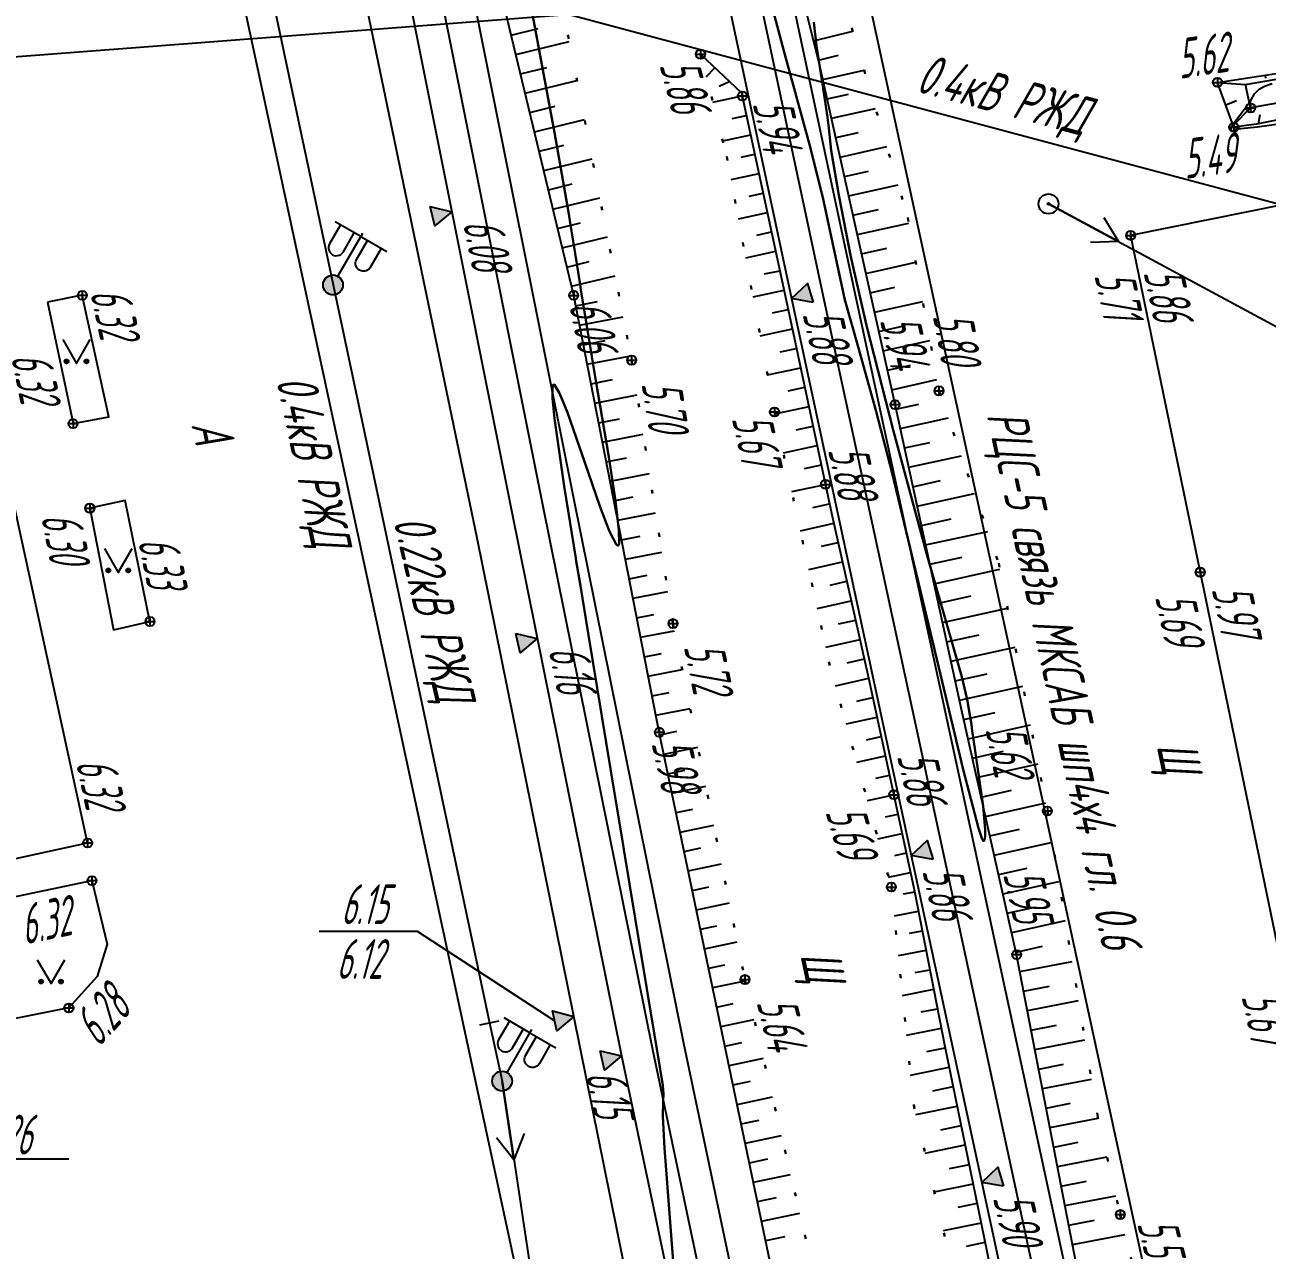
# Model space of a CAD drawing. Extents: x 1233805 to 1234355, y 654698 to 655114.
# Drawn here: x 1234099.55 to 1234130.81, y 654928.25 to 654959.08 of the extents above; entities that cross this region are included whole.
import ezdxf

# ---------------------------------------------------------------- set-up
doc = ezdxf.new("R2010")
doc.units = 0
doc.linetypes.add('ИИDot', pattern=[1, 0, -1])
for name, color, linetype, lineweight in [('ИИ_ГОРИЗОНТАЛИ_ОСН', 32, 'Continuous', 25), ('ИИ_ГОРИЗОНТАЛИ_УТОЛЩ', 32, 'Continuous', 30), ('ИИ_ДОРОГИ_АД', 7, 'Continuous', 25), ('ИИ_ДОРОГИ_ЖД', 7, 'Continuous', 25), ('ИИ_КАБЕЛЬ_СВЯЗИ', 212, 'Continuous', 25), ('ИИ_ЛЭП_НН', 250, 'Continuous', 25), ('ИИ_ОТКОС', 7, 'Continuous', 25), ('ИИ_ОТМЕТКИ', 7, 'Continuous', 25), ('ИИ_СООРУЖЕНИЕ', 7, 'Continuous', 25), ('ИИ_СТРОЕНИЕ', 7, 'Continuous', 25), ('ИИ_ТРУБОПРОВОДЫ', 7, 'Continuous', 25), ('ИИ_УГОДЬЯ', 7, 'Continuous', 25), ('ИИ_ЭЛЕКТРОКАБЕЛЬ_НН', 240, 'Continuous', 25)]:
    doc.layers.add(name, color=color, linetype=linetype, lineweight=lineweight)
doc.styles.add('VNIPISIMPLEXCUR', font='simplex.shx', dxfattribs={"width": 0.8, "oblique": 15})
doc.styles.add('ГОСТ 2.304 КУРСИВ', font='cs_gost2304.shx', dxfattribs={"oblique": 15})
doc.linetypes.add('ИИ051193', pattern='A,4,-2,[22,3dservice.shx,S=1,R=0,X=0,Y=0],8,[22,3dservice.shx,S=1,R=180,X=0,Y=0],-2,4', length=20)
doc.linetypes.add('ИИ05133', pattern='A,4,[4,3dservice.shx,S=0.7,R=0,X=0,Y=0],4,-2', length=10)
doc.linetypes.add('ИИ05155', pattern='A,0,[41,3dservice.shx,S=3,R=0,X=0,Y=0],-12', length=12)
doc.linetypes.add('ИИ052801П', pattern='A,2,[39,3dservice.shx,S=0.8,R=0,X=0,Y=0],2', length=4)

# ---------------------------------------------------------------- blocks, each defined once
blk = doc.blocks.new('ИИ05416')
at = {"linetype": 'Continuous', "lineweight": 25}
h = blk.add_hatch(color=0, dxfattribs=at)
edge = h.paths.add_edge_path()
edge.add_arc((-0.5, 0.1), 0.1, 0, 360)
h = blk.add_hatch(color=0, dxfattribs=at)
edge = h.paths.add_edge_path()
edge.add_arc((0.5, 0.1), 0.1, 0, 360)
at = {"color": 0, "linetype": 'Continuous', "lineweight": 25}
blk.add_lwpolyline([(-0.693, 1.2), (0, 0), (0.693, 1.2)], dxfattribs=at)
for centre in [(-0.5, 0.1), (0.5, 0.1)]:
    blk.add_circle(centre, 0.1, dxfattribs=at)
blk = doc.blocks.new('ИИ051144')
at = {"color": 0, "linetype": 'Continuous', "lineweight": 25, "flags": 128}
for points in [[(2.775, 0.707), (4, 0), (2.775, -0.707)], [(4, 0), (0, 0)]]:
    blk.add_lwpolyline(points, dxfattribs=at)
blk = doc.blocks.new('ИИ051171')
at = {"color": 0, "linetype": 'Continuous', "lineweight": 25, "flags": 128}
blk.add_lwpolyline([(0.707, -0.707), (-0.707, 0.707)], dxfattribs=at)
at = {"color": 0, "linetype": 'Continuous', "lineweight": 25}
blk.add_circle((0, 0), 1, dxfattribs=at)
at = {"color": 0, "linetype": 'Continuous', "style": 'VNIPISIMPLEXCUR', "oblique": 15, "width": 0.8}
for tag, p in [('NUMBER', (1.7, -1)), ('HATCH', (1.7, -4.4)), ('HEIGHT', (1.7, -7.8)), ('TOP1', (1.7, -11.2)), ('TOP2', (1.7, -14.6)), ('TOP3', (1.7, -18)), ('TOP4', (1.7, -21.4)), ('TOP5', (1.7, -24.8)), ('BOTTOM', (1.7, -28.2))]:
    blk.add_attdef(tag, p, '', height=2, dxfattribs=at)
blk = doc.blocks.new('ИИ051081')
at = {"linetype": 'Continuous', "lineweight": 25}
blk.add_hatch(color=0, dxfattribs=at).paths.add_polyline_path([(-0.05, 0, 1), (0.05, 0, 1)])
at = {"color": 0, "linetype": 'Continuous', "lineweight": 25}
for radius in [0.5, 0.05]:
    blk.add_circle((0, 0), radius, dxfattribs=at)
blk = doc.blocks.new('ИИ0511014')
at = {"linetype": 'Continuous'}
h = blk.add_hatch(color=0, dxfattribs=at)
edge = h.paths.add_edge_path()
edge.add_arc((0, 0), 0.5, 0, 360)
at = {"color": 0, "linetype": 'Continuous', "flags": 128}
for points in [[(0, 2.806), (-1.5, 2.806)], [(-1.184, 2.806), (-1.184, 1.706), (-1.174, 1.617), (-1.144, 1.532), (-1.096, 1.456), (-1.033, 1.393), (-0.957, 1.345), (-0.873, 1.316), (-0.784, 1.306), (-0.695, 1.316), (-0.61, 1.345), (-0.534, 1.393), (-0.471, 1.456), (-0.423, 1.532), (-0.394, 1.617), (-0.384, 1.706), (-0.384, 2.806)], [(0, 0.5), (0, 3)], [(0, 2.806), (1.5, 2.806)], [(1.184, 2.806), (1.184, 1.706), (1.174, 1.617), (1.144, 1.532), (1.096, 1.456), (1.033, 1.393), (0.957, 1.345), (0.873, 1.316), (0.784, 1.306), (0.695, 1.316), (0.61, 1.345), (0.534, 1.393), (0.471, 1.456), (0.423, 1.532), (0.394, 1.617), (0.384, 1.706), (0.384, 2.806)]]:
    blk.add_lwpolyline(points, dxfattribs=at)
at = {"color": 0, "linetype": 'Continuous'}
blk.add_circle((0, 0), 0.5, dxfattribs=at)
blk = doc.blocks.new('ИИ05116')
at = {"color": 0, "linetype": 'Continuous', "lineweight": 25, "flags": 128}
for points in [[(3, 0), (0, 0)], [(3, 0.5), (3, -0.5)]]:
    blk.add_lwpolyline(points, dxfattribs=at)
blk = doc.blocks.new('PICKET')
at = {"color": 0, "linetype": 'Continuous', "lineweight": 25}
for p, q in [((-0.23, 0), (0.23, 0)), ((0, 0.23), (0, -0.23))]:
    blk.add_line(p, q, dxfattribs=at)
blk.add_circle((0, 0), 0.23, dxfattribs=at)
at = {"color": 0, "linetype": 'Continuous', "style": 'VNIPISIMPLEXCUR', "oblique": 15, "width": 0.8}
blk.add_attdef('OTMETKA', (1.25, 0.3), '', height=2, dxfattribs=at)
at = {"color": 8, "linetype": 'Continuous', "style": 'VNIPISIMPLEXCUR', "oblique": 15, "width": 0.8, "flags": 1}
blk.add_attdef('NOMER', (1.25, -2.7), '', height=2, dxfattribs=at)
blk = doc.blocks.new('ИИ05025')
at = {"linetype": 'Continuous', "lineweight": 25}
blk.add_hatch(color=0, dxfattribs=at).paths.add_polyline_path([(0.5, 1), (0, 0), (-0.5, 1)])
at = {"color": 0, "linetype": 'Continuous', "lineweight": 25}
blk.add_lwpolyline([(0.5, 1), (0, 0), (-0.5, 1)], close=True, dxfattribs=at)
at = {"color": 0, "linetype": 'Continuous', "style": 'VNIPISIMPLEXCUR', "oblique": 15, "width": 0.8}
blk.add_attdef('HEIGHT', (1.2, 0), '', height=2, dxfattribs=at)
blk = doc.blocks.new('*U162')
at = {"color": 0, "linetype": 'ByBlock', "lineweight": -2}
for points in [[(0, 0), (3.457, -4.157)], [(3.457, -4.157), (8.402, -4.157)]]:
    blk.add_lwpolyline(points, dxfattribs=at)
blk = doc.blocks.new('ИИ05280')
at = {"linetype": 'Continuous'}
blk.add_hatch(color=0, dxfattribs=at).paths.add_polyline_path([(0.5, 1), (-0.531, 1), (0, 0)])
at = {"color": 0, "linetype": 'Continuous'}
blk.add_lwpolyline([(0, 0), (-0.531, 1), (0.5, 1), (0, 0)], dxfattribs=at)
at = {"color": 0, "linetype": 'Continuous', "style": 'VNIPISIMPLEXCUR', "oblique": 15, "width": 0.8}
for tag, p in [('TOP', (1.705, 4.427)), ('FOUNDATION', (1.705, 0.998))]:
    blk.add_attdef(tag, p, '', height=2, dxfattribs=at)
blk = doc.blocks.new('*U186')
at = {"color": 0, "linetype": 'ByBlock', "lineweight": -2}
for points in [[(-6.901, 4.501), (-11.845, 4.501)], [(0, 0), (-6.901, 4.501)]]:
    blk.add_lwpolyline(points, dxfattribs=at)

msp = doc.modelspace()

# ---------------------------------------------------------------- linework, layer by layer
at = {"layer": 'ИИ_ГОРИЗОНТАЛИ_ОСН', "elevation": 5.5, "flags": 128}
msp.add_lwpolyline([(1234131.173, 654956.59), (1234130.56, 654956.498), (1234130.152, 654956.459), (1234130.117, 654956.457), (1234130.007, 654956.432), (1234129.994, 654956.424), (1234129.931, 654956.405), (1234129.897, 654956.419), (1234129.91, 654956.493), (1234129.987, 654956.629), (1234130.254, 654956.983), (1234130.311, 654957.045), (1234130.384, 654957.145), (1234130.4, 654957.177), (1234130.491, 654957.338), (1234130.609, 654957.454), (1234130.743, 654957.53), (1234130.933, 654957.599)], dxfattribs=at)
at = {"layer": 'ИИ_ГОРИЗОНТАЛИ_УТОЛЩ', "elevation": 6, "flags": 128}
for points in [[(1234115.926, 654927.093), (1234115.648, 654930.817), (1234115.606, 654931.618), (1234115.61, 654931.994), (1234115.611, 654932.005), (1234115.619, 654932.183), (1234115.601, 654932.393), (1234115.469, 654933.211), (1234115.343, 654933.958), (1234114.619, 654938.334), (1234114.592, 654938.496), (1234114.403, 654939.643), (1234113.724, 654943.77), (1234113.528, 654944.959), (1234113.425, 654945.584), (1234113.413, 654945.658), (1234113.122, 654947.473), (1234112.88, 654949.17), (1234112.829, 654949.672), (1234112.824, 654949.955), (1234112.843, 654950.023), (1234112.878, 654950.022), (1234113.001, 654949.814), (1234113.2, 654949.32), (1234113.499, 654948.476), (1234113.64, 654948.065), (1234114.021, 654946.971), (1234114.264, 654946.334), (1234114.425, 654946.011), (1234114.474, 654945.97), (1234114.503, 654946.01), (1234114.499, 654946.367), (1234114.41, 654947.105), (1234114.241, 654948.21), (1234113.968, 654949.825), (1234113.952, 654949.919), (1234113.54, 654952.406), (1234113.518, 654952.548), (1234113.219, 654954.417), (1234112.878, 654956.372), (1234112.235, 654959.797)], [(1234118.35, 654959.52), (1234118.706, 654958.207), (1234118.763, 654957.999), (1234119.294, 654956.066), (1234119.632, 654954.735), (1234119.908, 654953.439), (1234120.186, 654952.162), (1234120.514, 654950.972), (1234120.968, 654949.347), (1234121.372, 654947.801), (1234122.592, 654942.734), (1234123.16, 654940.345), (1234123.543, 654938.863), (1234123.64, 654938.586), (1234123.671, 654938.543), (1234123.694, 654938.558), (1234123.715, 654938.658), (1234123.717, 654938.836), (1234123.666, 654939.416), (1234123.458, 654940.867), (1234123.39, 654941.312), (1234123.367, 654941.473), (1234123.263, 654942.107), (1234123.13, 654942.672), (1234122.844, 654943.673), (1234122.25, 654945.75), (1234121.407, 654948.856), (1234120.729, 654951.515), (1234120.333, 654953.239), (1234120.029, 654954.795), (1234119.842, 654955.914), (1234119.776, 654956.473), (1234119.744, 654956.751), (1234119.61, 654957.64), (1234119.594, 654957.74), (1234119.47, 654958.551), (1234119.399, 654959.145)]]:
    msp.add_lwpolyline(points, dxfattribs=at)
at = {"layer": 'ИИ_ДОРОГИ_АД', "flags": 128}
msp.add_lwpolyline([(1234132.241, 654954.759), (1234127.375, 654953.778), (1234135.14, 654916.221), (1234140.305, 654917.25), (1234141.079, 654917.889), (1234141.709, 654918.249), (1234142.934, 654918.789), (1234143.936, 654918.97), (1234144.927, 654919.006), (1234145.971, 654918.763)], dxfattribs=at)
for points in [[(1234100.114, 654952.101), (1234100.76, 654949.045), (1234101.663, 654949.215), (1234100.993, 654952.273)], [(1234101.182, 654946.917), (1234101.777, 654943.858), (1234102.696, 654944.065), (1234102.075, 654947.108)], [(1234094.914, 654936.226), (1234101.235, 654937.548), (1234101.621, 654935.948), (1234101.368, 654935.134), (1234100.655, 654934.343), (1234096.797, 654933.572), (1234095.844, 654933.899), (1234095.15, 654934.844)]]:
    msp.add_lwpolyline(points, close=True, dxfattribs=at)
at = {"layer": 'ИИ_ДОРОГИ_ЖД', "linetype": 'ИИ05155', "flags": 128}
for points in [[(1234090.712, 655090.808), (1234093.741, 655075.876), (1234104.948, 655021.616), (1234109.127, 655001.687), (1234114.106, 654978.19), (1234119.616, 654952.357), (1234126.248, 654921.604), (1234130.95, 654899.942), (1234134.747, 654882.449), (1234136.783, 654873.223), (1234139.499, 654860.776), (1234141.869, 654850.023), (1234143.675, 654841.878), (1234147.286, 654824.697), (1234148.295, 654819.48), (1234149.532, 654812.897), (1234150.698, 654806.239), (1234152.247, 654797.266), (1234153.494, 654789.439), (1234154.266, 654784.368), (1234154.823, 654780.852), (1234155.556, 654775.999), (1234156.926, 654767.199)], [(1234083.906, 655090.311), (1234085.132, 655083.775), (1234087.8, 655070.028), (1234090.594, 655056.344), (1234096.117, 655029.026), (1234101.619, 655001.66), (1234107.135, 654974.217), (1234112.573, 654947.012), (1234115.345, 654933.295), (1234123.96, 654892.334), (1234127.117, 654878.774), (1234131.214, 654865.054), (1234132.49, 654860.512), (1234134.003, 654855.173), (1234139.822, 654834.577), (1234145.299, 654815.09), (1234150.807, 654794.72), (1234152.267, 654789.42), (1234153.005, 654786.618), (1234153.498, 654784.561), (1234154.057, 654782.147), (1234154.624, 654779.497), (1234155.227, 654776.558), (1234155.964, 654772.714), (1234156.926, 654767.204), (1234157.633, 654762.526), (1234159.204, 654752.284), (1234159.779, 654748.676), (1234160.771, 654742.313), (1234161.916, 654735.004), (1234163.48, 654724.746)]]:
    msp.add_lwpolyline(points, dxfattribs=at)
at = {"layer": 'ИИ_ДОРОГИ_ЖД'}
for points in [[(1234091.501, 655090.918), (1234094.52, 655076.035), (1234105.726, 655021.778), (1234109.905, 655001.851), (1234114.884, 654978.356), (1234120.393, 654952.523), (1234127.025, 654921.772), (1234131.726, 654900.11), (1234135.523, 654882.619), (1234137.559, 654873.394), (1234140.276, 654860.946), (1234142.645, 654850.195), (1234144.452, 654842.046), (1234148.065, 654824.854), (1234149.076, 654819.629), (1234150.314, 654813.039), (1234151.481, 654806.375), (1234153.031, 654797.396), (1234154.279, 654789.561), (1234155.052, 654784.49), (1234155.608, 654780.973), (1234156.342, 654776.12), (1234157.71, 654767.332)], [(1234089.923, 655090.698), (1234092.962, 655075.716), (1234104.169, 655021.454), (1234108.349, 655001.523), (1234113.329, 654978.025), (1234118.838, 654952.19), (1234121.851, 654938.176), (1234125.471, 654921.436), (1234130.173, 654899.773), (1234133.97, 654882.279), (1234136.006, 654873.053), (1234138.723, 654860.605), (1234141.092, 654849.852), (1234142.897, 654841.711), (1234146.507, 654824.539), (1234147.514, 654819.331), (1234148.75, 654812.755), (1234149.915, 654806.102), (1234151.462, 654797.135), (1234152.708, 654789.316), (1234153.481, 654784.246), (1234154.037, 654780.73), (1234154.77, 654775.879), (1234156.141, 654767.076)], [(1234083.099, 655090.298), (1234084.351, 655083.626), (1234087.02, 655069.872), (1234089.815, 655056.185), (1234095.338, 655028.869), (1234100.84, 655001.504), (1234106.355, 654974.061), (1234111.794, 654946.855), (1234114.566, 654933.135), (1234123.184, 654892.162)], [(1234084.712, 655090.325), (1234085.913, 655083.924), (1234088.579, 655070.183), (1234091.373, 655056.502), (1234096.896, 655029.184), (1234102.399, 655001.817), (1234107.914, 654974.373), (1234113.353, 654947.169), (1234116.124, 654933.456), (1234124.736, 654892.506)]]:
    msp.add_lwpolyline(points, dxfattribs=at)
at = {"layer": 'ИИ_КАБЕЛЬ_СВЯЗИ', "linetype": 'ИИ05133', "flags": 128}
msp.add_lwpolyline([(1234093.557, 654957.838), (1234120.737, 654959.921), (1234136.158, 654888.894), (1234151.947, 654813.869), (1234159.658, 654769.277), (1234148.525, 654766.836), (1234160.687, 654721.894), (1234162.284, 654710.725)], dxfattribs=at)
at = {"layer": 'ИИ_ЛЭП_НН', "elevation": -11.67, "flags": 128}
msp.add_lwpolyline([(1234125.308, 654954.573), (1234161.978, 654934.825)], dxfattribs=at)
at = {"layer": 'ИИ_ЛЭП_НН'}
msp.add_lwpolyline([(1234111.557, 654932.504), (1234115.766, 654904.48)], dxfattribs=at)
at = {"layer": 'ИИ_ОТКОС'}
for p, q in [((1234111.785, 654958.817, 5.826), (1234112.468, 654958.981, 5.826)), ((1234119.397, 654958.673, 5.578), (1234120.382, 654958.919, 5.578)), ((1234111.902, 654958.331, 5.826), (1234113.248, 654958.655, 5.826)), ((1234119.518, 654958.189, 5.578), (1234120.021, 654958.314, 5.578)), ((1234112.019, 654957.845, 5.826), (1234112.681, 654958.004, 5.826)), ((1234116.697, 654957.768, 5.862), (1234116.913, 654957.995, 5.862)), ((1234119.63, 654957.702, 5.578), (1234120.673, 654957.933, 5.578)), ((1234112.136, 654957.359, 5.826), (1234113.44, 654957.673, 5.826)), ((1234117.022, 654957.53, 5.862), (1234117.275, 654957.651, 5.862)), ((1234129.56, 654957.629, 5.597), (1234130.265, 654957.576)), ((1234130.78, 654957.738, 5.597), (1234130.765, 654957.809, 5.597)), ((1234116.863, 654957.128, 5.862), (1234117.602, 654957.288, 5.862)), ((1234119.738, 654957.214, 5.578), (1234120.276, 654957.333, 5.578)), ((1234112.253, 654956.873, 5.826), (1234112.895, 654957.027, 5.826)), ((1234119.847, 654956.726, 5.578), (1234120.957, 654956.973, 5.578)), ((1234129.767, 654957.065, 5.597), (1234130.041, 654957.173, 5.597)), ((1234129.957, 654956.543, 5.597), (1234130.394, 654956.987)), ((1234112.37, 654956.387, 5.826), (1234113.633, 654956.691, 5.826)), ((1234117.348, 654956.722, 5.862), (1234117.708, 654956.799, 5.862)), ((1234130.593, 654956.586, 5.597), (1234130.634, 654956.823, 5.597)), ((1234119.955, 654956.238, 5.578), (1234120.527, 654956.365, 5.578)), ((1234112.487, 654955.901, 5.826), (1234113.108, 654956.05, 5.826)), ((1234117.112, 654956.16, 5.862), (1234117.813, 654956.311, 5.862)), ((1234112.604, 654955.415, 5.826), (1234113.825, 654955.708, 5.826)), ((1234117.575, 654955.748, 5.862), (1234117.918, 654955.822, 5.862)), ((1234120.063, 654955.751, 5.578), (1234121.24, 654956.012, 5.578)), ((1234120.171, 654955.263, 5.578), (1234120.777, 654955.397, 5.578)), ((1234117.323, 654955.183, 5.862), (1234118.023, 654955.334, 5.862)), ((1234112.721, 654954.928, 5.826), (1234113.321, 654955.073, 5.826)), ((1234117.771, 654954.768, 5.862), (1234118.129, 654954.845, 5.862)), ((1234120.28, 654954.775, 5.578), (1234121.524, 654955.051, 5.578)), ((1234112.838, 654954.442, 5.826), (1234114.017, 654954.726, 5.826)), ((1234117.506, 654954.2, 5.862), (1234118.234, 654954.357, 5.862)), ((1234120.388, 654954.287, 5.578), (1234121.027, 654954.429, 5.578)), ((1234112.955, 654953.956, 5.826), (1234113.534, 654954.096, 5.826)), ((1234117.968, 654953.789, 5.862), (1234118.339, 654953.868, 5.862)), ((1234120.496, 654953.8, 5.578), (1234121.792, 654954.087, 5.578)), ((1234113.072, 654953.47, 5.826), (1234114.21, 654953.744, 5.826)), ((1234117.689, 654953.217, 5.862), (1234118.444, 654953.38, 5.862)), ((1234120.604, 654953.312, 5.578), (1234121.243, 654953.454, 5.578)), ((1234113.188, 654952.984, 5.826), (1234113.747, 654953.119, 5.826)), ((1234118.165, 654952.809, 5.862), (1234118.549, 654952.891, 5.862)), ((1234120.713, 654952.824, 5.578), (1234121.97, 654953.103, 5.578)), ((1234113.305, 654952.498, 5.826), (1234114.402, 654952.762, 5.826)), ((1234117.872, 654952.234, 5.862), (1234118.655, 654952.403, 5.862)), ((1234120.821, 654952.336, 5.578), (1234121.44, 654952.474, 5.578)), ((1234113.411, 654952.01, 5.826), (1234113.96, 654952.117, 5.826)), ((1234120.929, 654951.849, 5.578), (1234122.147, 654952.119, 5.578)), ((1234113.507, 654951.519, 5.826), (1234114.604, 654951.734, 5.826)), ((1234118.362, 654951.829, 5.862), (1234118.76, 654951.915, 5.862)), ((1234118.055, 654951.254, 5.862), (1234118.865, 654951.426, 5.862)), ((1234121.038, 654951.361, 5.578), (1234121.637, 654951.494, 5.578)), ((1234113.603, 654951.028, 5.826), (1234114.152, 654951.136, 5.826)), ((1234121.146, 654950.873, 5.578), (1234122.324, 654951.135, 5.578)), ((1234113.699, 654950.538, 5.826), (1234114.796, 654950.752, 5.826)), ((1234118.558, 654950.85, 5.862), (1234118.969, 654950.937, 5.862)), ((1234118.238, 654950.271, 5.862), (1234119.073, 654950.449, 5.862)), ((1234121.254, 654950.385, 5.578), (1234121.834, 654950.514, 5.578)), ((1234113.796, 654950.047, 5.826), (1234114.337, 654950.153, 5.826)), ((1234121.362, 654949.898, 5.578), (1234122.502, 654950.151, 5.578)), ((1234113.892, 654949.556, 5.826), (1234114.955, 654949.765, 5.826)), ((1234118.753, 654949.87, 5.862), (1234119.177, 654949.96, 5.862)), ((1234118.423, 654949.289, 5.862), (1234119.281, 654949.471, 5.862)), ((1234121.47, 654949.41, 5.578), (1234122.047, 654949.536, 5.578)), ((1234113.988, 654949.066, 5.826), (1234114.51, 654949.168, 5.826)), ((1234121.577, 654948.922, 5.578), (1234122.789, 654949.186, 5.578)), ((1234118.957, 654948.891, 5.862), (1234119.385, 654948.982, 5.862)), ((1234114.084, 654948.575, 5.826), (1234115.11, 654948.776, 5.826)), ((1234121.683, 654948.434, 5.578), (1234122.319, 654948.572, 5.578)), ((1234118.636, 654948.312, 5.862), (1234119.489, 654948.494, 5.862)), ((1234121.79, 654947.945, 5.578), (1234123.119, 654948.236, 5.578)), ((1234114.18, 654948.084, 5.826), (1234114.684, 654948.183, 5.826)), ((1234119.167, 654947.914, 5.862), (1234119.593, 654948.005, 5.862)), ((1234114.276, 654947.594, 5.826), (1234115.265, 654947.788, 5.826)), ((1234121.897, 654947.457, 5.578), (1234122.59, 654947.609, 5.578)), ((1234118.848, 654947.336, 5.862), (1234119.696, 654947.516, 5.862)), ((1234122.003, 654946.969, 5.578), (1234123.449, 654947.285, 5.578)), ((1234114.372, 654947.103, 5.826), (1234114.857, 654947.198, 5.826)), ((1234119.378, 654946.938, 5.862), (1234119.8, 654947.027, 5.862)), ((1234114.468, 654946.612, 5.826), (1234115.42, 654946.799, 5.826)), ((1234122.11, 654946.481, 5.578), (1234122.862, 654946.645, 5.578)), ((1234119.063, 654946.349, 5.862), (1234119.907, 654946.539, 5.862)), ((1234122.216, 654945.993, 5.578), (1234123.779, 654946.334, 5.578)), ((1234114.564, 654946.122, 5.826), (1234115.031, 654946.213, 5.826)), ((1234119.593, 654945.957, 5.862), (1234120.017, 654946.052, 5.862)), ((1234114.66, 654945.631, 5.826), (1234115.575, 654945.81, 5.826)), ((1234119.276, 654945.373, 5.862), (1234120.127, 654945.564, 5.862)), ((1234122.323, 654945.505, 5.578), (1234123.133, 654945.682, 5.578)), ((1234114.756, 654945.141, 5.826), (1234115.205, 654945.228, 5.826)), ((1234119.81, 654944.981, 5.862), (1234120.236, 654945.077, 5.862)), ((1234122.43, 654945.017, 5.578), (1234124.087, 654945.379, 5.578)), ((1234114.852, 654944.65, 5.826), (1234115.73, 654944.822, 5.826)), ((1234119.489, 654944.397, 5.862), (1234120.346, 654944.589, 5.862)), ((1234122.536, 654944.529, 5.578), (1234123.36, 654944.708, 5.578)), ((1234114.948, 654944.159, 5.826), (1234115.378, 654944.243, 5.826)), ((1234122.643, 654944.04, 5.578), (1234124.279, 654944.398, 5.578)), ((1234115.044, 654943.669, 5.826), (1234115.893, 654943.835, 5.826)), ((1234120.026, 654944.005, 5.862), (1234120.456, 654944.102, 5.862)), ((1234119.702, 654943.42, 5.862), (1234120.566, 654943.615, 5.862)), ((1234122.749, 654943.552, 5.578), (1234123.562, 654943.73, 5.578)), ((1234115.14, 654943.178, 5.826), (1234115.566, 654943.261, 5.826)), ((1234122.856, 654943.064, 5.578), (1234124.472, 654943.417, 5.578)), ((1234120.245, 654943.03, 5.862), (1234120.675, 654943.127, 5.862)), ((1234115.236, 654942.687, 5.826), (1234116.092, 654942.855, 5.826)), ((1234119.949, 654942.451, 5.862), (1234120.785, 654942.64, 5.862)), ((1234122.963, 654942.576, 5.578), (1234123.765, 654942.751, 5.578)), ((1234115.333, 654942.197, 5.826), (1234115.762, 654942.281, 5.826)), ((1234123.069, 654942.088, 5.578), (1234124.664, 654942.436, 5.578)), ((1234120.485, 654942.064, 5.862), (1234120.89, 654942.151, 5.862)), ((1234115.429, 654941.706, 5.826), (1234116.29, 654941.875, 5.826)), ((1234120.214, 654941.494, 5.862), (1234120.996, 654941.663, 5.862)), ((1234123.177, 654941.6, 5.578), (1234123.968, 654941.778, 5.578)), ((1234123.287, 654941.113, 5.578), (1234124.855, 654941.465, 5.578)), ((1234115.525, 654941.216, 5.826), (1234115.956, 654941.306, 5.826)), ((1234120.724, 654941.093, 5.862), (1234121.101, 654941.174, 5.862)), ((1234115.628, 654940.726, 5.826), (1234116.486, 654940.906, 5.826)), ((1234123.396, 654940.625, 5.578), (1234124.174, 654940.8, 5.578)), ((1234120.482, 654940.53, 5.862), (1234121.206, 654940.686, 5.862)), ((1234123.506, 654940.138, 5.578), (1234125.047, 654940.484, 5.578)), ((1234115.731, 654940.237, 5.826), (1234116.158, 654940.327, 5.826)), ((1234120.963, 654940.122, 5.862), (1234121.311, 654940.197, 5.862)), ((1234115.833, 654939.748, 5.826), (1234116.684, 654939.926, 5.826)), ((1234123.615, 654939.65, 5.578), (1234124.38, 654939.822, 5.578)), ((1234120.749, 654939.565, 5.862), (1234121.416, 654939.709, 5.862)), ((1234123.725, 654939.163, 5.578), (1234125.24, 654939.503, 5.578)), ((1234115.936, 654939.258, 5.826), (1234116.36, 654939.347, 5.826)), ((1234121.202, 654939.152, 5.862), (1234121.522, 654939.22, 5.862)), ((1234116.038, 654938.769, 5.826), (1234116.882, 654938.946, 5.826)), ((1234123.834, 654938.675, 5.578), (1234124.581, 654938.843, 5.578)), ((1234121.017, 654938.601, 5.862), (1234121.627, 654938.732, 5.862)), ((1234123.944, 654938.188, 5.578), (1234125.409, 654938.517, 5.578)), ((1234116.141, 654938.28, 5.826), (1234116.561, 654938.368, 5.826)), ((1234121.441, 654938.181, 5.862), (1234121.732, 654938.243, 5.862)), ((1234116.243, 654937.79, 5.826), (1234117.081, 654937.966, 5.826)), ((1234121.284, 654937.636, 5.862), (1234121.837, 654937.755, 5.862)), ((1234124.053, 654937.7, 5.578), (1234124.772, 654937.862, 5.578)), ((1234116.346, 654937.301, 5.826), (1234116.763, 654937.388, 5.826)), ((1234121.66, 654937.211, 5.862), (1234121.942, 654937.266, 5.862)), ((1234124.163, 654937.213, 5.578), (1234125.571, 654937.529, 5.578)), ((1234116.448, 654936.812, 5.826), (1234117.279, 654936.986, 5.826)), ((1234121.429, 654936.657, 5.862), (1234122.038, 654936.776, 5.862)), ((1234124.272, 654936.725, 5.578), (1234124.962, 654936.88, 5.578)), ((1234116.551, 654936.322, 5.826), (1234116.965, 654936.409, 5.826)), ((1234124.382, 654936.238, 5.578), (1234125.733, 654936.541, 5.578)), ((1234121.807, 654936.222, 5.862), (1234122.134, 654936.286, 5.862)), ((1234116.654, 654935.833, 5.826), (1234117.477, 654936.006, 5.826)), ((1234121.531, 654935.659, 5.862), (1234122.23, 654935.795, 5.862)), ((1234124.491, 654935.75, 5.578), (1234125.153, 654935.899, 5.578)), ((1234116.756, 654935.344, 5.826), (1234117.166, 654935.43, 5.826)), ((1234124.588, 654935.26, 5.578), (1234125.902, 654935.513, 5.578)), ((1234121.954, 654935.232, 5.862), (1234122.325, 654935.305, 5.862)), ((1234116.859, 654934.854, 5.826), (1234117.677, 654935.026, 5.826)), ((1234121.633, 654934.661, 5.862), (1234122.421, 654934.815, 5.862)), ((1234124.682, 654934.77, 5.578), (1234125.333, 654934.895, 5.578)), ((1234116.961, 654934.365, 5.826), (1234117.376, 654934.452, 5.826)), ((1234124.777, 654934.279, 5.578), (1234126.064, 654934.527, 5.578)), ((1234122.101, 654934.243, 5.862), (1234122.517, 654934.324, 5.862)), ((1234117.064, 654933.876, 5.826), (1234117.905, 654934.052, 5.826)), ((1234121.735, 654933.662, 5.862), (1234122.613, 654933.834, 5.862)), ((1234124.872, 654933.788, 5.578), (1234125.508, 654933.911, 5.578)), ((1234124.966, 654933.298, 5.578), (1234126.226, 654933.541, 5.578)), ((1234117.166, 654933.386, 5.826), (1234117.593, 654933.476, 5.826)), ((1234122.248, 654933.248, 5.862), (1234122.709, 654933.343, 5.862)), ((1234117.269, 654932.897, 5.826), (1234118.134, 654933.078, 5.826)), ((1234125.061, 654932.807, 5.578), (1234125.684, 654932.927, 5.578)), ((1234121.839, 654932.653, 5.862), (1234122.81, 654932.854, 5.862)), ((1234117.371, 654932.408, 5.826), (1234117.81, 654932.5, 5.826)), ((1234122.401, 654932.259, 5.862), (1234122.911, 654932.365, 5.862)), ((1234125.155, 654932.317, 5.578), (1234126.389, 654932.554, 5.578)), ((1234117.474, 654931.918, 5.826), (1234118.362, 654932.105, 5.826)), ((1234125.25, 654931.826, 5.578), (1234125.86, 654931.944, 5.578)), ((1234121.973, 654931.661, 5.862), (1234123.012, 654931.875, 5.862)), ((1234117.577, 654931.429, 5.826), (1234118.027, 654931.523, 5.826)), ((1234122.601, 654931.28, 5.862), (1234123.113, 654931.386, 5.862)), ((1234125.344, 654931.335, 5.578), (1234126.556, 654931.569, 5.578)), ((1234117.679, 654930.94, 5.826), (1234118.591, 654931.131, 5.826)), ((1234122.203, 654930.688, 5.862), (1234123.215, 654930.897, 5.862)), ((1234125.439, 654930.845, 5.578), (1234126.054, 654930.963, 5.578)), ((1234117.782, 654930.451, 5.826), (1234118.243, 654930.547, 5.826)), ((1234122.817, 654930.304, 5.862), (1234123.316, 654930.407, 5.862)), ((1234125.533, 654930.354, 5.578), (1234126.781, 654930.595, 5.578)), ((1234117.884, 654929.961, 5.826), (1234118.819, 654930.157, 5.826)), ((1234122.434, 654929.715, 5.862), (1234123.417, 654929.918, 5.862)), ((1234125.628, 654929.864, 5.578), (1234126.261, 654929.985, 5.578)), ((1234117.987, 654929.472, 5.826), (1234118.46, 654929.571, 5.826)), ((1234125.723, 654929.373, 5.578), (1234127.006, 654929.62, 5.578)), ((1234118.089, 654928.983, 5.826), (1234119.048, 654929.183, 5.826)), ((1234123.033, 654929.33, 5.862), (1234123.518, 654929.429, 5.862)), ((1234122.664, 654928.744, 5.862), (1234123.618, 654928.939, 5.862)), ((1234125.817, 654928.882, 5.578), (1234126.468, 654929.008, 5.578)), ((1234118.192, 654928.493, 5.826), (1234118.677, 654928.595, 5.826)), ((1234125.912, 654928.392, 5.578), (1234127.237, 654928.647, 5.578)), ((1234123.248, 654928.354, 5.862), (1234123.718, 654928.45, 5.862))]:
    msp.add_line(p, q, dxfattribs=at)
for points, elevation in [([(1234118.299, 654927.982), (1234115.512, 654941.28), (1234113.36, 654952.271), (1234110.283, 654965.061), (1234108.042, 654977.311), (1234106.283, 654985.682), (1234103.284, 655000.028), (1234100.691, 655012.218), (1234099.03, 655021.61), (1234096.236, 655033.995), (1234093.843, 655046.134), (1234092.779, 655051.542), (1234089.418, 655067.972), (1234088.027, 655075.074), (1234085.79, 655086.251), (1234084.994, 655090.329)], 5.826), ([(1234126.004, 654927.913), (1234124.506, 654935.685), (1234123.12, 654941.854), (1234121.446, 654949.521), (1234119.553, 654958.048), (1234118.116, 654963.817), (1234117.741, 654968.995)], 5.578), ([(1234124.569, 654924.285), (1234123.481, 654929.606), (1234122.705, 654933.363), (1234121.941, 654937.273), (1234120.785, 654942.638), (1234119.853, 654946.781), (1234118.863, 654951.437), (1234117.588, 654957.355), (1234116.55, 654958.339)], 5.862), ([(1234135.412, 654957.546), (1234130.545, 654956.577), (1234129.973, 654956.5), (1234129.56, 654957.629), (1234131.257, 654957.882)], 5.597)]:
    msp.add_lwpolyline(points, dxfattribs=dict(at, elevation=elevation))
at = {"layer": 'ИИ_ОТКОС', "color": 33, "linetype": 'ИИDot', "lineweight": 30}
for points, elevation in [([(1234085.854, 655090.344), (1234087.261, 655084.164), (1234090.171, 655068.923), (1234091.797, 655061.697), (1234093.561, 655053.173), (1234095.079, 655046.263), (1234095.768, 655041.258), (1234097.782, 655031.127), (1234099.764, 655021.152), (1234103.227, 655007.38), (1234105.867, 654993.82), (1234108.338, 654980.161), (1234110.858, 654968.436), (1234112.368, 654963.144), (1234114.818, 654950.641), (1234115.857, 654944.014), (1234117.669, 654935.058), (1234119.397, 654927.696)], 6.426), ([(1234117.741, 654968.995), (1234119.735, 654961.108), (1234121.767, 654954.229), (1234122.552, 654949.87), (1234124.056, 654945.535), (1234125.28, 654939.299), (1234126.537, 654931.651), (1234127.115, 654929.146), (1234128.655, 654922.865)], 5.745), ([(1234116.55, 654958.339), (1234117.215, 654955.761), (1234118.412, 654949.337), (1234119.782, 654943.053), (1234121.354, 654937.385), (1234121.916, 654931.899), (1234123.066, 654927.046)], 5.863)]:
    msp.add_lwpolyline(points, dxfattribs=dict(at, elevation=elevation))
at = {"layer": 'ИИ_СООРУЖЕНИЕ', "linetype": 'ИИ052801П', "flags": 128}
msp.add_lwpolyline([(1234117.184, 654905.122), (1234119.037, 654905.484), (1234114.599, 654928.042), (1234110.927, 654946.165), (1234105.14, 654974.031), (1234100.791, 654995.093), (1234098.943, 654994.728)], dxfattribs=at)
at = {"layer": 'ИИ_СООРУЖЕНИЕ', "flags": 128}
msp.add_lwpolyline([(1234138.593, 654958.423), (1234130.394, 654956.987), (1234130.265, 654957.576), (1234138.49, 654958.994)], dxfattribs=at)
at = {"layer": 'ИИ_СТРОЕНИЕ'}
msp.add_lwpolyline([(1234085.02, 654954.048), (1234088.985, 654935.849), (1234101.127, 654938.495), (1234097.161, 654956.693), (1234093.958, 654955.995), (1234090.57, 654955.257)], close=True, dxfattribs=at)
at = {"layer": 'ИИ_ЭЛЕКТРОКАБЕЛЬ_НН', "linetype": 'ИИ051193', "flags": 128}
for points in [[(1234100.861, 654960.938), (1234103.614, 654969.942), (1234107.302, 654952.533), (1234111.239, 654933.969)], [(1234104.61, 654961.649), (1234132.345, 654954.24)], [(1234104.61, 654961.649), (1234152.102, 654740.983)]]:
    msp.add_lwpolyline(points, dxfattribs=at)

# ---------------------------------------------------------------- block references
at = {"layer": 'ИИ_ДОРОГИ_ЖД'}
ref = msp.add_blockref('ИИ05025', (1234110.29, 654954.376, 6.081), dxfattribs=dict(at, xscale=0.4999999999999997, yscale=0.4999999999999997, zscale=0.4999999999999997, rotation=103.3846663225831))
ref.add_attrib('OTMETKA', '6.08', (1234110.566, 654954.095, 6.081), dxfattribs={"layer": '0', "linetype": 'Continuous', "height": 1, "rotation": 281.3053, "style": 'ГОСТ 2.304 КУРСИВ', "oblique": 15, "width": 0.65})
ref = msp.add_blockref('ИИ05025', (1234118.838, 654952.19, 5.88), dxfattribs=dict(at, xscale=0.4999999999999996, yscale=0.4999999999999996, zscale=0.4999999999999996, rotation=286.6730213371058))
ref.add_attrib('OTMETKA', '5.88', (1234119.116, 654951.801, 5.88), dxfattribs={"layer": '0', "linetype": 'Continuous', "height": 1, "rotation": 282.039, "style": 'ГОСТ 2.304 КУРСИВ', "oblique": 15, "width": 0.65})
ref = msp.add_blockref('ИИ05025', (1234112.444, 654943.639, 6.157), dxfattribs=dict(at, xscale=0.4999999999999997, yscale=0.4999999999999997, zscale=0.4999999999999997, rotation=103.3846663225831))
ref.add_attrib('OTMETKA', '6.16', (1234112.72, 654943.358, 6.157), dxfattribs={"layer": '0', "linetype": 'Continuous', "height": 1, "rotation": 281.4247, "style": 'ГОСТ 2.304 КУРСИВ', "oblique": 15, "width": 0.65})
ref = msp.add_blockref('ИИ05025', (1234114.566, 654933.137, 6.152), dxfattribs=dict(at, xscale=0.4999999999999997, yscale=0.4999999999999997, zscale=0.4999999999999997, rotation=103.3846663225831))
ref.add_attrib('OTMETKA', '6.15', (1234113.657, 654932.675, 6.152), dxfattribs={"layer": '0', "linetype": 'Continuous', "height": 1, "rotation": 281.8774, "style": 'ГОСТ 2.304 КУРСИВ', "oblique": 15, "width": 0.65})
ref = msp.add_blockref('ИИ05025', (1234123.629, 654929.953, 5.896), dxfattribs=dict(at, xscale=0.4999999999999995, yscale=0.4999999999999995, zscale=0.4999999999999995, rotation=286.6730213371058))
ref.add_attrib('OTMETKA', '5.90', (1234123.908, 654929.565, 5.896), dxfattribs={"layer": '0', "linetype": 'Continuous', "height": 1, "rotation": 282.202, "style": 'ГОСТ 2.304 КУРСИВ', "oblique": 15, "width": 0.65})
at = {"layer": 'ИИ_ЛЭП_НН', "xscale": 0.5, "yscale": 0.5, "zscale": 0.5}
msp.add_blockref('ИИ051081', (1234125.308, 654954.573, -11.67), dxfattribs=at)
at = {"layer": 'ИИ_ЛЭП_НН'}
for name, p, xscale, yscale, zscale, rotation in [('ИИ051144', (1234125.308, 654954.573, -11.67), 0.4999999999999997, 0.4999999999999997, 0.4999999999999997, 331.6966321126156), ('ИИ0511014', (1234107.302, 654952.533, -11.67), 0.5, 0.5, 0.5, 329.9999999999999), ('ИИ0511014', (1234111.557, 654932.504, -11.67), 0.5, 0.5, 0.5, 329.9999999999999), ('ИИ05116', (1234111.557, 654932.504), 0.4999999999999997, 0.4999999999999997, 0.4999999999999997, 102.2581337986681), ('ИИ051144', (1234111.557, 654932.504), 0.4999999999999997, 0.4999999999999997, 0.4999999999999997, 278.5411308265784)]:
    msp.add_blockref(name, p, dxfattribs=dict(at, xscale=xscale, yscale=yscale, zscale=zscale, rotation=rotation))
at = {"layer": 'ИИ_ОТМЕТКИ'}
ref = msp.add_blockref('PICKET', (1234129.56, 654957.629, 5.617), dxfattribs=dict(at, xscale=0.5, yscale=0.5, zscale=0.5))
ref.add_attrib('OTMETKA', '5.62', (1234128.614, 654957.716, 5.617), dxfattribs={"layer": '0', "color": 0, "linetype": 'Continuous', "height": 1, "rotation": 8.4806, "style": 'ГОСТ 2.304 КУРСИВ', "oblique": 15, "width": 0.65})
ref = msp.add_blockref('PICKET', (1234116.55, 654958.339, 5.863), dxfattribs=dict(at, xscale=0.5, yscale=0.5, zscale=0.5))
ref.add_attrib('OTMETKA', '5.86', (1234115.513, 654958.065, 5.863), dxfattribs={"layer": '0', "color": 0, "linetype": 'Continuous', "height": 1, "rotation": 284.4632, "style": 'ГОСТ 2.304 КУРСИВ', "oblique": 15, "width": 0.65})
ref = msp.add_blockref('PICKET', (1234130.394, 654956.987, 5.486), dxfattribs=dict(at, xscale=0.5, yscale=0.5, zscale=0.5))
ref.add_attrib('OTMETKA', '5.49', (1234130.984, 654957.243, 5.486), dxfattribs={"layer": '0', "color": 0, "linetype": 'Continuous', "height": 1, "rotation": 9.9343, "style": 'ГОСТ 2.304 КУРСИВ', "oblique": 15, "width": 0.65})
ref = msp.add_blockref('PICKET', (1234117.602, 654957.288, 5.945), dxfattribs=dict(at, xscale=0.5, yscale=0.5, zscale=0.5))
ref.add_attrib('OTMETKA', '5.94', (1234117.859, 654957.095, 5.945), dxfattribs={"layer": '0', "color": 0, "linetype": 'Continuous', "height": 1, "rotation": 282.1577, "style": 'ГОСТ 2.304 КУРСИВ', "oblique": 15, "width": 0.65})
ref = msp.add_blockref('PICKET', (1234129.973, 654956.5, 5.491), dxfattribs=dict(at, xscale=0.5, yscale=0.5, zscale=0.5))
ref.add_attrib('OTMETKA', '5.49', (1234128.749, 654955.197, 5.491), dxfattribs={"layer": '0', "color": 0, "linetype": 'Continuous', "height": 1, "rotation": 7.6636, "style": 'ГОСТ 2.304 КУРСИВ', "oblique": 15, "width": 0.65})
ref = msp.add_blockref('PICKET', (1234127.375, 654953.778, 5.711), dxfattribs=dict(at, xscale=0.5, yscale=0.5, zscale=0.5))
ref.add_attrib('OTMETKA', '5.71', (1234126.461, 654952.771, 5.711), dxfattribs={"layer": '0', "color": 0, "linetype": 'Continuous', "height": 1, "rotation": 281.6827, "style": 'ГОСТ 2.304 КУРСИВ', "oblique": 15, "width": 0.65})
ref = msp.add_blockref('PICKET', (1234100.993, 654952.273, 6.318), dxfattribs=dict(at, xscale=0.5, yscale=0.5, zscale=0.5))
ref.add_attrib('OTMETKA', '6.32', (1234101.182, 654952.346, 6.318), dxfattribs={"layer": '0', "color": 0, "linetype": 'Continuous', "height": 1, "rotation": 282.3549, "style": 'ГОСТ 2.304 КУРСИВ', "oblique": 15, "width": 0.65})
ref = msp.add_blockref('PICKET', (1234113.36, 654952.271, 6.057), dxfattribs=dict(at, xscale=0.5, yscale=0.5, zscale=0.5))
ref.add_attrib('OTMETKA', '6.06', (1234113.24, 654952.038, 6.057), dxfattribs={"layer": '0', "color": 0, "linetype": 'Continuous', "height": 1, "rotation": 281.0779, "style": 'ГОСТ 2.304 КУРСИВ', "oblique": 15, "width": 0.65})
ref = msp.add_blockref('PICKET', (1234122.552, 654949.87, 5.804), dxfattribs=dict(at, xscale=0.5, yscale=0.5, zscale=0.5))
ref.add_attrib('OTMETKA', '5.80', (1234122.393, 654951.753, 5.804), dxfattribs={"layer": '0', "color": 0, "linetype": 'Continuous', "height": 1, "rotation": 280.2102, "style": 'ГОСТ 2.304 КУРСИВ', "oblique": 15, "width": 0.65})
ref = msp.add_blockref('PICKET', (1234121.446, 654949.521, 5.94), dxfattribs=dict(at, xscale=0.5, yscale=0.5, zscale=0.5))
ref.add_attrib('OTMETKA', '5.94', (1234121.062, 654951.646, 5.94), dxfattribs={"layer": '0', "color": 0, "linetype": 'Continuous', "height": 1, "rotation": 282.5163, "style": 'ГОСТ 2.304 КУРСИВ', "oblique": 15, "width": 0.65})
ref = msp.add_blockref('PICKET', (1234114.818, 654950.641, 5.701), dxfattribs=dict(at, xscale=0.5, yscale=0.5, zscale=0.5))
ref.add_attrib('OTMETKA', '5.70', (1234115.063, 654950.047, 5.701), dxfattribs={"layer": '0', "color": 0, "linetype": 'Continuous', "height": 1, "rotation": 278.9108, "style": 'ГОСТ 2.304 КУРСИВ', "oblique": 15, "width": 0.65})
ref = msp.add_blockref('PICKET', (1234100.76, 654949.045, 6.319), dxfattribs=dict(at, xscale=0.5, yscale=0.5, zscale=0.5))
ref.add_attrib('OTMETKA', '6.32', (1234099.191, 654950.729, 6.319), dxfattribs={"layer": '0', "color": 0, "linetype": 'Continuous', "height": 1, "rotation": 281.934, "style": 'ГОСТ 2.304 КУРСИВ', "oblique": 15, "width": 0.65})
ref = msp.add_blockref('PICKET', (1234118.412, 654949.337, 5.672), dxfattribs=dict(at, xscale=0.5, yscale=0.5, zscale=0.5))
ref.add_attrib('OTMETKA', '5.67', (1234117.335, 654949.174, 5.672), dxfattribs={"layer": '0', "color": 0, "linetype": 'Continuous', "height": 1, "rotation": 282.2984, "style": 'ГОСТ 2.304 КУРСИВ', "oblique": 15, "width": 0.65})
ref = msp.add_blockref('PICKET', (1234119.696, 654947.516, 5.879), dxfattribs=dict(at, xscale=0.5, yscale=0.5, zscale=0.5))
ref.add_attrib('OTMETKA', '5.88', (1234119.755, 654948.383, 5.879), dxfattribs={"layer": '0', "color": 0, "linetype": 'Continuous', "height": 1, "rotation": 282.0029, "style": 'ГОСТ 2.304 КУРСИВ', "oblique": 15, "width": 0.65})
ref = msp.add_blockref('PICKET', (1234101.182, 654946.917, 6.295), dxfattribs=dict(at, xscale=0.5, yscale=0.5, zscale=0.5))
ref.add_attrib('OTMETKA', '6.30', (1234099.95, 654946.712, 6.295), dxfattribs={"layer": '0', "color": 0, "linetype": 'Continuous', "height": 1, "rotation": 281.0063, "style": 'ГОСТ 2.304 КУРСИВ', "oblique": 15, "width": 0.65})
ref = msp.add_blockref('PICKET', (1234102.696, 654944.065, 6.334), dxfattribs=dict(at, xscale=0.5, yscale=0.5, zscale=0.5))
ref.add_attrib('OTMETKA', '6.33', (1234102.389, 654946.095, 6.334), dxfattribs={"layer": '0', "color": 0, "linetype": 'Continuous', "height": 1, "rotation": 281.5291, "style": 'ГОСТ 2.304 КУРСИВ', "oblique": 15, "width": 0.65})
ref = msp.add_blockref('PICKET', (1234129.126, 654945.306, 5.688), dxfattribs=dict(at, xscale=0.5, yscale=0.5, zscale=0.5))
ref.add_attrib('OTMETKA', '5.69', (1234127.987, 654944.682, 5.688), dxfattribs={"layer": '0', "color": 0, "linetype": 'Continuous', "height": 1, "rotation": 281.6827, "style": 'ГОСТ 2.304 КУРСИВ', "oblique": 15, "width": 0.65})
ref = msp.add_blockref('PICKET', (1234115.857, 654944.014, 5.716), dxfattribs=dict(at, xscale=0.5, yscale=0.5, zscale=0.5))
ref.add_attrib('OTMETKA', '5.72', (1234116.128, 654943.431, 5.716), dxfattribs={"layer": '0', "color": 0, "linetype": 'Continuous', "height": 1, "rotation": 281.4374, "style": 'ГОСТ 2.304 КУРСИВ', "oblique": 15, "width": 0.65})
ref = msp.add_blockref('PICKET', (1234115.512, 654941.28, 5.981), dxfattribs=dict(at, xscale=0.5, yscale=0.5, zscale=0.5))
ref.add_attrib('OTMETKA', '5.98', (1234115.314, 654941.001, 5.981), dxfattribs={"layer": '0', "color": 0, "linetype": 'Continuous', "height": 1, "rotation": 281.837, "style": 'ГОСТ 2.304 КУРСИВ', "oblique": 15, "width": 0.65})
ref = msp.add_blockref('PICKET', (1234125.28, 654939.299, 5.622), dxfattribs=dict(at, xscale=0.5, yscale=0.5, zscale=0.5))
ref.add_attrib('OTMETKA', '5.62', (1234123.716, 654941.354, 5.622), dxfattribs={"layer": '0', "color": 0, "linetype": 'Continuous', "height": 1, "rotation": 281.1045, "style": 'ГОСТ 2.304 КУРСИВ', "oblique": 15, "width": 0.65})
ref = msp.add_blockref('PICKET', (1234101.127, 654938.495, 6.316), dxfattribs=dict(at, xscale=0.5, yscale=0.5, zscale=0.5))
ref.add_attrib('OTMETKA', '6.32', (1234100.825, 654940.519, 6.316), dxfattribs={"layer": '0', "color": 0, "linetype": 'Continuous', "height": 1, "rotation": 282.2928, "style": 'ГОСТ 2.304 КУРСИВ', "oblique": 15, "width": 0.65})
ref = msp.add_blockref('PICKET', (1234121.416, 654939.709, 5.861), dxfattribs=dict(at, xscale=0.5, yscale=0.5, zscale=0.5))
ref.add_attrib('OTMETKA', '5.86', (1234121.494, 654940.68, 5.861), dxfattribs={"layer": '0', "color": 0, "linetype": 'Continuous', "height": 1, "rotation": 282.1538, "style": 'ГОСТ 2.304 КУРСИВ', "oblique": 15, "width": 0.65})
ref = msp.add_blockref('PICKET', (1234121.354, 654937.385, 5.691), dxfattribs=dict(at, xscale=0.5, yscale=0.5, zscale=0.5))
ref.add_attrib('OTMETKA', '5.69', (1234119.69, 654939.274, 5.691), dxfattribs={"layer": '0', "color": 0, "linetype": 'Continuous', "height": 1, "rotation": 285.5005, "style": 'ГОСТ 2.304 КУРСИВ', "oblique": 15, "width": 0.65})
ref = msp.add_blockref('ИИ05025', (1234121.851, 654938.176, 5.856), dxfattribs=dict(at, xscale=0.4999999999999995, yscale=0.4999999999999995, zscale=0.4999999999999995, rotation=286.6730213371058))
ref.add_attrib('OTMETKA', '5.86', (1234122.13, 654937.788, 5.856), dxfattribs={"layer": '0', "linetype": 'Continuous', "height": 1, "rotation": 282.202, "style": 'ГОСТ 2.304 КУРСИВ', "oblique": 15, "width": 0.65})
ref = msp.add_blockref('PICKET', (1234101.235, 654937.548, 6.315), dxfattribs=dict(at, xscale=0.5, yscale=0.5, zscale=0.5))
ref.add_attrib('OTMETKA', '6.32', (1234099.535, 654935.929, 6.315), dxfattribs={"layer": '0', "color": 0, "linetype": 'Continuous', "height": 1, "rotation": 11.8181, "style": 'ГОСТ 2.304 КУРСИВ', "oblique": 15, "width": 0.65})
ref = msp.add_blockref('PICKET', (1234124.506, 654935.685, 5.948), dxfattribs=dict(at, xscale=0.5, yscale=0.5, zscale=0.5))
ref.add_attrib('OTMETKA', '5.95', (1234124.162, 654937.705, 5.948), dxfattribs={"layer": '0', "color": 0, "linetype": 'Continuous', "height": 1, "rotation": 282.6613, "style": 'ГОСТ 2.304 КУРСИВ', "oblique": 15, "width": 0.65})
ref = msp.add_blockref('PICKET', (1234117.669, 654935.058, 5.639), dxfattribs=dict(at, xscale=0.5, yscale=0.5, zscale=0.5))
ref.add_attrib('OTMETKA', '5.64', (1234117.958, 654934.484, 5.639), dxfattribs={"layer": '0', "color": 0, "linetype": 'Continuous', "height": 1, "rotation": 283.2082, "style": 'ГОСТ 2.304 КУРСИВ', "oblique": 15, "width": 0.65})
ref = msp.add_blockref('PICKET', (1234131.257, 654935, 5.674), dxfattribs=dict(at, xscale=0.5, yscale=0.5, zscale=0.5))
ref.add_attrib('OTMETKA', '5.67', (1234130.164, 654934.632, 5.674), dxfattribs={"layer": '0', "color": 0, "linetype": 'Continuous', "height": 1, "rotation": 281.6827, "style": 'ГОСТ 2.304 КУРСИВ', "oblique": 15, "width": 0.65})
ref = msp.add_blockref('PICKET', (1234100.655, 654934.343, 6.281), dxfattribs=dict(at, xscale=0.5, yscale=0.5, zscale=0.5))
ref.add_attrib('OTMETKA', '6.28', (1234101.408, 654933.331, 6.281), dxfattribs={"layer": '0', "color": 0, "linetype": 'Continuous', "height": 1, "rotation": 47.9313, "style": 'ГОСТ 2.304 КУРСИВ', "oblique": 15, "width": 0.65})
ref = msp.add_blockref('PICKET', (1234127.115, 654929.146, 5.551), dxfattribs=dict(at, xscale=0.5, yscale=0.5, zscale=0.5))
ref.add_attrib('OTMETKA', '5.55', (1234127.535, 654928.916, 5.551), dxfattribs={"layer": '0', "color": 0, "linetype": 'Continuous', "height": 1, "rotation": 283.777, "style": 'ГОСТ 2.304 КУРСИВ', "oblique": 15, "width": 0.65})
at = {"layer": 'ИИ_СООРУЖЕНИЕ'}
ref = msp.add_blockref('ИИ05280', (1234113.366, 654934.13, 6.12), dxfattribs=dict(at, xscale=0.4999999999999994, yscale=0.4999999999999994, zscale=0.4999999999999994, rotation=101.9320893114607))
ref.add_attrib('TOP', '6.15', (1234107.501, 654936.453, 6.12), dxfattribs={"layer": '0', "color": 0, "linetype": 'Continuous', "height": 1, "style": 'ГОСТ 2.304 КУРСИВ', "oblique": 15, "width": 0.65})
ref.add_attrib('FOUNDATION', '6.12', (1234107.386, 654935.076, 6.12), dxfattribs={"layer": '0', "color": 0, "linetype": 'Continuous', "height": 1, "style": 'ГОСТ 2.304 КУРСИВ', "oblique": 15, "width": 0.65})
at = {"layer": 'ИИ_СООРУЖЕНИЕ', "color": 7, "xscale": 0.5, "yscale": 0.5, "zscale": 0.5}
msp.add_blockref('*U186', (1234112.878, 654934.019, 6.12), dxfattribs=at)
at = {"layer": 'ИИ_ТРУБОПРОВОДЫ', "color": 7}
ref = msp.add_blockref('ИИ051171', (1234096.46, 654932.607, 6.26), dxfattribs=dict(at, xscale=0.5, yscale=0.5, zscale=0.5))
ref.add_attrib('HATCH', '6.26', (1234098.441, 654930.657, 6.26), dxfattribs={"layer": '0', "color": 0, "linetype": 'Continuous', "height": 1, "rotation": 360, "style": 'ГОСТ 2.304 КУРСИВ', "oblique": 15, "width": 0.65})
at = {"layer": 'ИИ_ТРУБОПРОВОДЫ', "color": 7, "xscale": 0.5, "yscale": 0.5, "zscale": 0.5}
msp.add_blockref('*U162', (1234096.455, 654932.623, 25.52), dxfattribs=at)
at = {"layer": 'ИИ_УГОДЬЯ', "xscale": 0.5, "yscale": 0.5, "zscale": 0.5}
for p in [(1234100.847, 654950.56), (1234101.899, 654945.299), (1234100.206, 654934.958)]:
    msp.add_blockref('ИИ05416', p, dxfattribs=at)

# ---------------------------------------------------------------- texts
at = {"layer": 'ИИ_ДОРОГИ_АД', "style": 'ГОСТ 2.304 КУРСИВ', "oblique": 15, "width": 0.8}
msp.add_text('А', height=1, rotation=281.6673, dxfattribs=at).set_placement((1234103.732, 654949.026))
at = {"layer": 'ИИ_ДОРОГИ_ЖД', "style": 'ГОСТ 2.304 КУРСИВ', "oblique": 15, "width": 0.8}
for p in [(1234128.025, 654940.942), (1234119.059, 654935.681)]:
    msp.add_text('Щ', height=1, rotation=281.9645, dxfattribs=at).set_placement(p)
at = {"layer": 'ИИ_КАБЕЛЬ_СВЯЗИ', "color": 7, "style": 'ГОСТ 2.304 КУРСИВ', "oblique": 15, "width": 0.8}
msp.add_text('РЦС-5 связь МКСАБ шп4х4 гл. 0.6', height=1, rotation=282.2494, dxfattribs=at).set_placement((1234123.745, 654949.268, -11.67))
at = {"layer": 'ИИ_ЛЭП_НН', "style": 'ГОСТ 2.304 КУРСИВ', "oblique": 15, "width": 0.8}
msp.add_text('0.4кВ РЖД', height=1, rotation=345.0449, dxfattribs=at).set_placement((1234121.93, 654957.407))
at = {"layer": 'ИИ_ОТМЕТКИ', "style": 'ГОСТ 2.304 КУРСИВ', "oblique": 15, "width": 0.65}
for s, p in [('5.86', (1234127.697, 654952.847)), ('5.97', (1234129.411, 654944.88))]:
    msp.add_text(s, height=1, rotation=281.6827, dxfattribs=at).set_placement(p)
at = {"layer": 'ИИ_ЭЛЕКТРОКАБЕЛЬ_НН', "color": 7, "style": 'ГОСТ 2.304 КУРСИВ', "oblique": 15, "width": 0.8}
for s, rotation, p in [('0.4кВ РЖД', 282.1037, (1234105.866, 654950.153)), ('0.22кВ РЖД', 283.2375, (1234108.813, 654946.614))]:
    msp.add_text(s, height=1, rotation=rotation, dxfattribs=at).set_placement(p)

doc.saveas('drawing.dxf')
